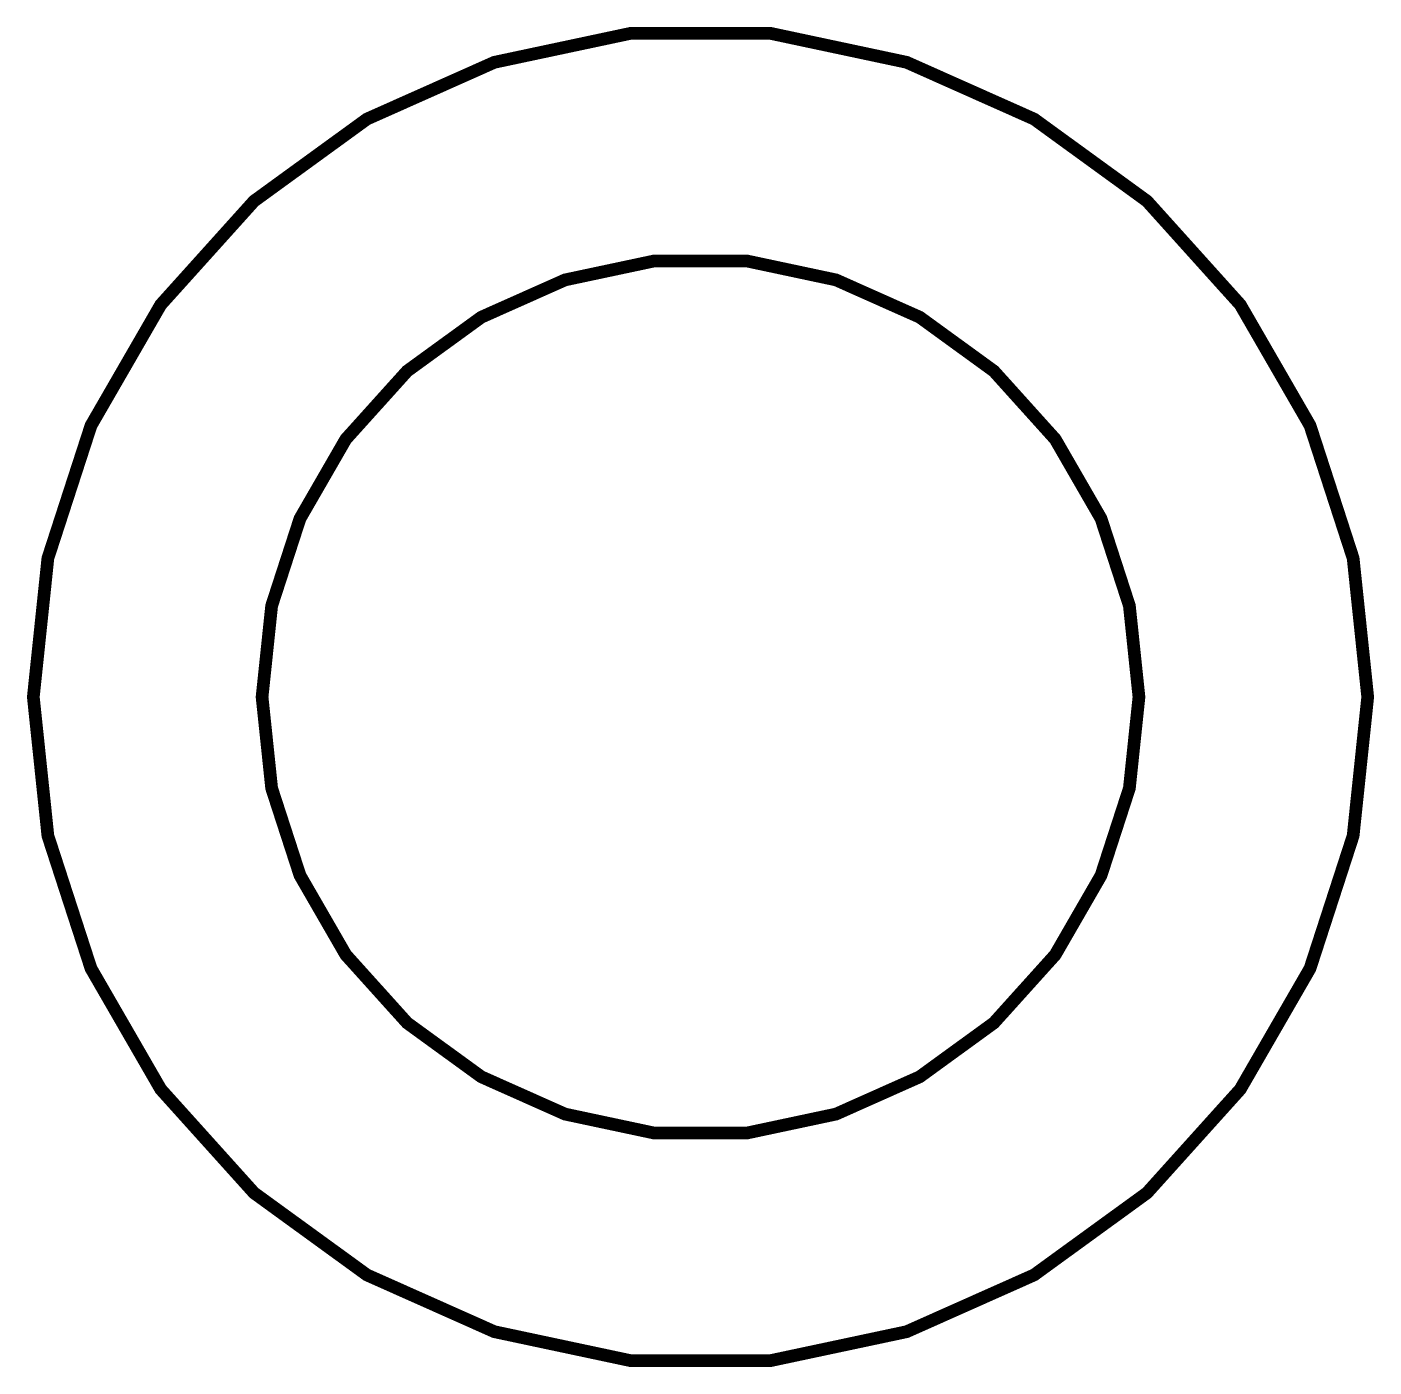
# Model space of a CAD drawing. Extents: x -1.77 to 1.77, y -1.76 to 1.76.
import ezdxf

# ---------------------------------------------------------------- set-up
doc = ezdxf.new("R2010")
doc.units = 0
doc.layers.add('Top_Assy', color=1, linetype='CONTINUOUS')

msp = doc.modelspace()

# ---------------------------------------------------------------- linework, layer by layer
at = {"layer": 'Top_Assy', "linetype": 'CONTINUOUS', "const_width": 0.0333}
for points in [[(1.75, 0), (1.7118, 0.3638), (1.5987, 0.7118), (1.4158, 1.0286), (1.171, 1.3005), (0.875, 1.5155), (0.5408, 1.6643), (0.1829, 1.7404), (-0.1829, 1.7404), (-0.5408, 1.6643), (-0.875, 1.5155), (-1.171, 1.3005), (-1.4158, 1.0286), (-1.5987, 0.7118), (-1.7118, 0.3638), (-1.75, 0), (-1.7118, -0.3638), (-1.5987, -0.7118), (-1.4158, -1.0286), (-1.171, -1.3005), (-0.875, -1.5155), (-0.5408, -1.6643), (-0.1829, -1.7404), (0.1829, -1.7404), (0.5408, -1.6643), (0.875, -1.5155), (1.171, -1.3005), (1.4158, -1.0286), (1.5987, -0.7118), (1.7118, -0.3638), (1.75, 0)], [(1.15, 0), (1.1249, 0.2391), (1.0506, 0.4677), (0.9304, 0.676), (0.7695, 0.8546), (0.575, 0.9959), (0.3554, 1.0937), (0.1202, 1.1437), (-0.1202, 1.1437), (-0.3554, 1.0937), (-0.575, 0.9959), (-0.7695, 0.8546), (-0.9304, 0.676), (-1.0506, 0.4677), (-1.1249, 0.2391), (-1.15, 0), (-1.1249, -0.2391), (-1.0506, -0.4677), (-0.9304, -0.676), (-0.7695, -0.8546), (-0.575, -0.9959), (-0.3554, -1.0937), (-0.1202, -1.1437), (0.1202, -1.1437), (0.3554, -1.0937), (0.575, -0.9959), (0.7695, -0.8546), (0.9304, -0.676), (1.0506, -0.4677), (1.1249, -0.2391), (1.15, 0)]]:
    msp.add_lwpolyline(points, dxfattribs=at)

doc.saveas('drawing.dxf')
